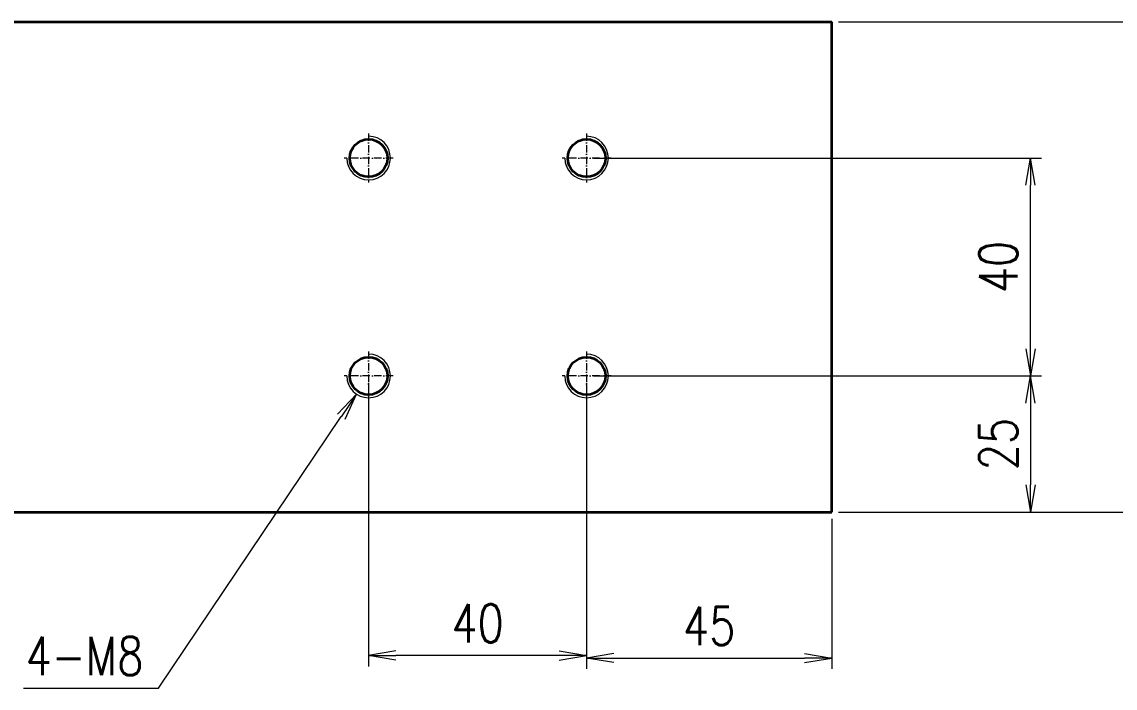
# Model space of a CAD drawing. Header units: millimetres. Extents: x -50043 to 104182, y -50696 to 36662.
# Drawn here: x -44676.1 to -44475.4, y 35961.9 to 36084.2 of the extents above; entities that cross this region are included whole.
import ezdxf

# ---------------------------------------------------------------- set-up
doc = ezdxf.new("R2010")
doc.units = ezdxf.units.MM
doc.header["$LTSCALE"] = 0.5
doc.linetypes.add('DASHDOT', pattern=[18.5, 12, -3, 0.5, -3])
doc.layers.add('标注线', color=3, linetype='Continuous', lineweight=18)
doc.styles.add('DIM', font='romans.shx', dxfattribs={"width": 0.8, "bigfont": 'bigfont.shx'})
doc.dimstyles.new('DEH 1-2$0', dxfattribs={"dimscale": 2, "dimtxt": 3.5, "dimasz": 2.5, "dimexe": 1, "dimexo": 0.625, "dimgap": 1.2, "dimtad": 1, "dimdsep": 46, "dimtxsty": 'DIM', "dimblk": 'OPEN', "dimcen": 0, "dimclrd": 8, "dimclre": 8, "dimclrt": 2, "dimazin": 2, "dimtfac": 0.5, "dimtmove": 0, "dimatfit": 3, "dimldrblk": 'OPEN', "dimfxl": 0, "dimtolj": 2, "dimlwd": 13, "dimlwe": 13, "dimarcsym": 0})
doc.dimstyles.new('DEH 1-2$3', dxfattribs={"dimscale": 2, "dimtxt": 3.5, "dimasz": 2.5, "dimexe": 1, "dimexo": 0.625, "dimgap": 1.2, "dimtad": 1, "dimtoh": 1, "dimdsep": 46, "dimtxsty": 'DIM', "dimblk": 'OPEN', "dimcen": 0, "dimclrd": 8, "dimclre": 8, "dimclrt": 2, "dimazin": 2, "dimtfac": 0.5, "dimtofl": 0, "dimtmove": 0, "dimatfit": 3, "dimldrblk": 'OPEN', "dimfxl": 0, "dimtolj": 2, "dimlwd": 18, "dimlwe": 18, "dimarcsym": 0})

# ---------------------------------------------------------------- blocks, each defined once
blk = doc.blocks.new('_Open')
at = {"color": 0, "linetype": 'ByBlock', "lineweight": -2}
for p, q in [((-1, 0.167), (0, 0)), ((-1, -0.167), (0, 0)), ((0, 0), (-1, 0))]:
    blk.add_line(p, q, dxfattribs=at)
blk = doc.blocks.new('*D208')
at = {"layer": 'Defpoints', "color": 0, "transparency": 16777216}
for p in [(-44527.46, 36084.22), (-44458.49, 36084.22), (-44527.46, 35994.22)]:
    blk.add_point(p, dxfattribs=at)
at = {"layer": '标注线', "color": 8, "lineweight": 13, "transparency": 16777216}
for p, q in [((-44526.21, 36084.22), (-44456.49, 36084.22)), ((-44458.49, 35999.22), (-44458.49, 36079.22)), ((-44526.21, 35994.22), (-44456.49, 35994.22))]:
    blk.add_line(p, q, dxfattribs=at)
at = {"layer": '标注线', "color": 8, "lineweight": 13, "transparency": 16777216, "xscale": 5, "yscale": 5, "zscale": 5}
for p, rotation in [((-44458.49, 36084.22), 90), ((-44458.49, 35994.22), 270)]:
    blk.add_blockref('_Open', p, dxfattribs=dict(at, rotation=rotation))
at = {"layer": '标注线', "color": 2, "transparency": 16777216, "insert": (-44464.39, 36039.22), "char_height": 7, "attachment_point": 5, "rotation": 90, "style": 'DIM'}
blk.add_mtext('\\A2;90', dxfattribs=at)
blk = doc.blocks.new('*D209')
at = {"layer": 'Defpoints', "color": 0, "transparency": 16777216}
for p in [(-44572.46, 36019.22), (-44527.46, 35994.22), (-44490.97, 35994.22)]:
    blk.add_point(p, dxfattribs=at)
at = {"layer": '标注线', "color": 8, "lineweight": 13, "transparency": 16777216}
for p, q in [((-44571.21, 36019.22), (-44488.97, 36019.22)), ((-44490.97, 36014.22), (-44490.97, 35999.22)), ((-44526.21, 35994.22), (-44488.97, 35994.22))]:
    blk.add_line(p, q, dxfattribs=at)
at = {"layer": '标注线', "color": 8, "lineweight": 13, "transparency": 16777216, "xscale": 5, "yscale": 5, "zscale": 5}
for p, rotation in [((-44490.97, 36019.22), 90), ((-44490.97, 35994.22), 270)]:
    blk.add_blockref('_Open', p, dxfattribs=dict(at, rotation=rotation))
at = {"layer": '标注线', "color": 2, "transparency": 16777216, "insert": (-44496.87, 36006.72), "char_height": 7, "attachment_point": 5, "rotation": 90, "style": 'DIM'}
blk.add_mtext('\\A2;25', dxfattribs=at)
blk = doc.blocks.new('*D210')
at = {"layer": 'Defpoints', "color": 0, "transparency": 16777216}
for p in [(-44572.46, 36059.22), (-44490.97, 36059.22), (-44572.46, 36019.22)]:
    blk.add_point(p, dxfattribs=at)
at = {"layer": '标注线', "color": 8, "lineweight": 13, "transparency": 16777216}
for p, q in [((-44571.21, 36059.22), (-44488.97, 36059.22)), ((-44490.97, 36024.22), (-44490.97, 36054.22)), ((-44571.21, 36019.22), (-44488.97, 36019.22))]:
    blk.add_line(p, q, dxfattribs=at)
at = {"layer": '标注线', "color": 8, "lineweight": 13, "transparency": 16777216, "xscale": 5, "yscale": 5, "zscale": 5}
for p, rotation in [((-44490.97, 36059.22), 90), ((-44490.97, 36019.22), 270)]:
    blk.add_blockref('_Open', p, dxfattribs=dict(at, rotation=rotation))
at = {"layer": '标注线', "color": 2, "transparency": 16777216, "insert": (-44496.87, 36039.22), "char_height": 7, "attachment_point": 5, "rotation": 90, "style": 'DIM'}
blk.add_mtext('\\A2;40', dxfattribs=at)
blk = doc.blocks.new('*D211')
at = {"layer": 'Defpoints', "color": 0, "transparency": 16777216}
for p in [(-44572.46, 36019.22), (-44527.46, 35994.22), (-44527.46, 35967.44)]:
    blk.add_point(p, dxfattribs=at)
at = {"layer": '标注线', "color": 8, "lineweight": 13, "transparency": 16777216}
for p, q in [((-44572.46, 36017.97), (-44572.46, 35965.44)), ((-44527.46, 35992.97), (-44527.46, 35965.44)), ((-44567.46, 35967.44), (-44532.46, 35967.44))]:
    blk.add_line(p, q, dxfattribs=at)
at = {"layer": '标注线', "color": 8, "lineweight": 13, "transparency": 16777216, "xscale": 5, "yscale": 5, "zscale": 5, "rotation": 180}
blk.add_blockref('_Open', (-44572.46, 35967.44), dxfattribs=at)
at = {"layer": '标注线', "color": 8, "lineweight": 13, "transparency": 16777216, "xscale": 5, "yscale": 5, "zscale": 5}
blk.add_blockref('_Open', (-44527.46, 35967.44), dxfattribs=at)
at = {"layer": '标注线', "color": 2, "transparency": 16777216, "insert": (-44549.96, 35973.34), "char_height": 7, "attachment_point": 5, "style": 'DIM'}
blk.add_mtext('\\A2;45', dxfattribs=at)
blk = doc.blocks.new('*D212')
at = {"layer": 'Defpoints', "color": 0, "transparency": 16777216}
for p in [(-44612.46, 36019.22), (-44572.46, 36019.22), (-44612.46, 35967.92)]:
    blk.add_point(p, dxfattribs=at)
at = {"layer": '标注线', "color": 8, "lineweight": 13, "transparency": 16777216}
for p, q in [((-44612.46, 36017.97), (-44612.46, 35965.92)), ((-44572.46, 36017.97), (-44572.46, 35965.92)), ((-44577.46, 35967.92), (-44607.46, 35967.92))]:
    blk.add_line(p, q, dxfattribs=at)
at = {"layer": '标注线', "color": 8, "lineweight": 13, "transparency": 16777216, "xscale": 5, "yscale": 5, "zscale": 5, "rotation": 180}
blk.add_blockref('_Open', (-44612.46, 35967.92), dxfattribs=at)
at = {"layer": '标注线', "color": 8, "lineweight": 13, "transparency": 16777216, "xscale": 5, "yscale": 5, "zscale": 5}
blk.add_blockref('_Open', (-44572.46, 35967.92), dxfattribs=at)
at = {"layer": '标注线', "color": 2, "transparency": 16777216, "insert": (-44592.46, 35973.82), "char_height": 7, "attachment_point": 5, "style": 'DIM'}
blk.add_mtext('\\A2;40', dxfattribs=at)
blk = doc.blocks.new('*D213')
at = {"layer": 'Defpoints', "color": 0, "transparency": 16777216}
for p in [(-44610.23, 36022.54), (-44614.69, 36015.9)]:
    blk.add_point(p, dxfattribs=at)
at = {"layer": '标注线', "color": 8, "lineweight": 18, "transparency": 16777216}
for p, q in [((-44651.02, 35961.92), (-44617.48, 36011.76)), ((-44675.82, 35961.92), (-44651.02, 35961.92))]:
    blk.add_line(p, q, dxfattribs=at)
at = {"layer": '标注线', "color": 8, "lineweight": 18, "transparency": 16777216, "xscale": 5, "yscale": 5, "zscale": 5, "rotation": 56.06320045833638}
blk.add_blockref('_Open', (-44614.69, 36015.9), dxfattribs=at)
at = {"layer": '标注线', "color": 2, "transparency": 16777216, "insert": (-44664.62, 35967.82), "char_height": 7, "attachment_point": 5, "style": 'DIM'}
blk.add_mtext('\\A2;4-M8', dxfattribs=at)

msp = doc.modelspace()

# ---------------------------------------------------------------- linework, layer by layer
at = {"color": 7, "lineweight": 35}
for p, q in [((-44836.059, 36084.222), (-44527.459, 36084.222)), ((-44527.459, 35994.222), (-44527.459, 36084.222)), ((-44836.059, 35994.222), (-44527.459, 35994.222))]:
    msp.add_line(p, q, dxfattribs=at)
at = {"color": 2, "linetype": 'DASHDOT', "lineweight": 13, "ltscale": 0.22464}
for p, q in [((-44612.459, 36063.715), (-44612.459, 36054.73)), ((-44572.459, 36063.715), (-44572.459, 36054.73)), ((-44607.967, 36059.222), (-44616.952, 36059.222)), ((-44567.967, 36059.222), (-44576.952, 36059.222)), ((-44612.459, 36023.715), (-44612.459, 36014.73)), ((-44572.459, 36023.715), (-44572.459, 36014.73)), ((-44607.967, 36019.222), (-44616.952, 36019.222)), ((-44567.967, 36019.222), (-44576.952, 36019.222))]:
    msp.add_line(p, q, dxfattribs=at)
at = {"color": 7, "lineweight": 35}
for centre in [(-44612.459, 36059.222), (-44572.459, 36059.222), (-44612.459, 36019.222), (-44572.459, 36019.222)]:
    msp.add_circle(centre, 3.456, dxfattribs=at)
at = {"layer": '标注线'}
for centre in [(-44612.459, 36059.222), (-44572.459, 36059.222), (-44612.459, 36019.222), (-44572.459, 36019.222)]:
    msp.add_arc(centre, 4, 180, 90, dxfattribs=at)

# ---------------------------------------------------------------- dimensions: what is measured, and where the dimension line sits
for base, p1, p2, picture, middle in [((-44458.492, 36084.222), (-44527.459, 35994.222), (-44527.459, 36084.222), '*D208', (-44464.392, 36039.222)), ((-44490.973, 36059.222), (-44572.459, 36019.222), (-44572.459, 36059.222), '*D210', (-44496.873, 36039.222)), ((-44490.973, 35994.222), (-44572.459, 36019.222), (-44527.459, 35994.222), '*D209', (-44496.873, 36006.722))]:
    dim = msp.add_linear_dim(base=base, p1=p1, p2=p2, angle=90, dimstyle='DEH 1-2$0', dxfattribs=at)
    dim.commit()
    dim.dimension.update_dxf_attribs({"geometry": picture, "text_midpoint": middle})
dim = msp.add_diameter_dim_2p(p1=(-44610.226, 36022.541), p2=(-44614.693, 36015.904), dimstyle='DEH 1-2$3', override={"dimpost": '4-M<>'}, dxfattribs=at)
dim.commit()
dim.dimension.update_dxf_attribs({"geometry": '*D213', "text_midpoint": (-44664.617, 35961.922), "dimtype": 163})
for base, p2, picture, middle in [((-44612.459, 35967.917), (-44612.459, 36019.222), '*D212', (-44592.459, 35973.817)), ((-44527.459, 35967.441), (-44527.459, 35994.222), '*D211', (-44549.959, 35973.341))]:
    dim = msp.add_linear_dim(base=base, p1=(-44572.459, 36019.222), p2=p2, dimstyle='DEH 1-2$0', dxfattribs=at)
    dim.commit()
    dim.dimension.update_dxf_attribs({"geometry": picture, "text_midpoint": middle})

doc.saveas('drawing.dxf')
